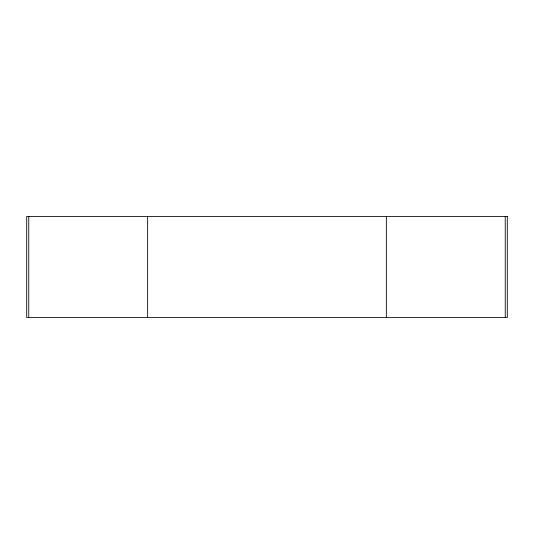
<?xml version="1.0" encoding="UTF-8"?>
<svg xmlns="http://www.w3.org/2000/svg" width="534" height="534" viewBox="0 0 534 534"><rect width="100%" height="100%" fill="white"/><g stroke="black" fill="none" stroke-linecap="round" stroke-linejoin="round"><path stroke-width="0.8" d="M505.244 216.41L505.244 317.59M386.356 216.41L386.356 317.59M147.644 216.41L147.644 317.59M28.756 216.41L28.756 317.59M507.3 216.41L26.7 216.41L26.7 317.59L507.3 317.59L507.3 216.41"/></g></svg>
